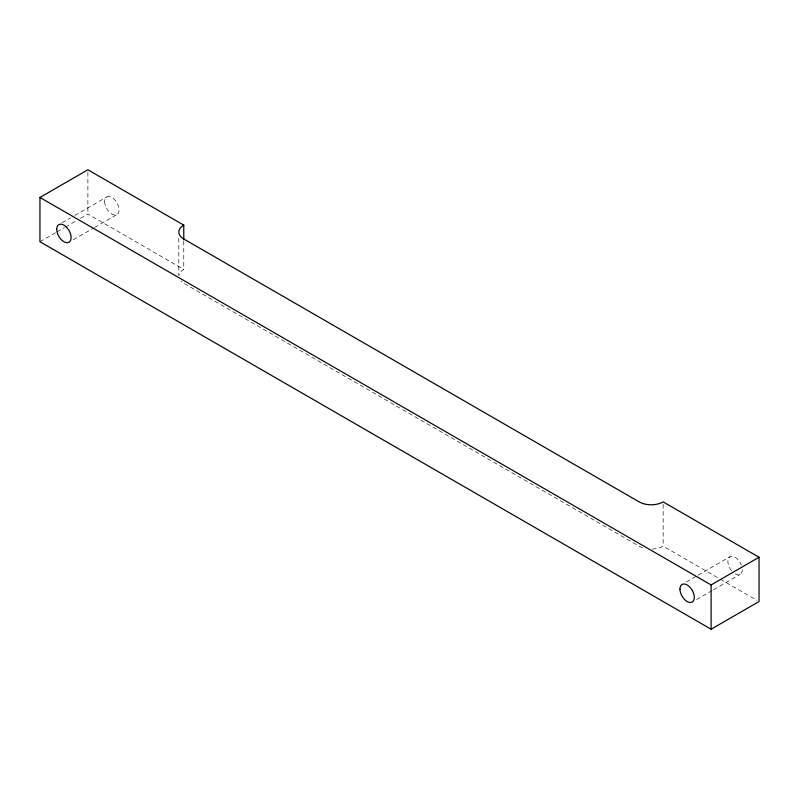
<?xml version="1.0" encoding="UTF-8"?>
<svg xmlns="http://www.w3.org/2000/svg" width="799" height="799" viewBox="0 0 799 799"><rect width="100%" height="100%" fill="white"/><g stroke="black" fill="none" stroke-linecap="round" stroke-linejoin="round"><path stroke-width="0.6" stroke-dasharray="4 3" d="M62.032 222.781L70.552 217.857M74.816 215.4L106.776 196.944M39.95 241.737L55.93 232.509M56.999 231.9L64.449 227.585M65.518 226.976L76.175 220.824M80.429 218.367L87.89 214.062L183.77 269.413A16.949 9.788 0 0 0 178.866 275.485M73.268 239.78L93.503 228.095M94.572 227.475L116.944 214.561M686.321 581.982L696.968 575.829M698.036 575.21L729.996 556.763A10.167 5.873 60 0 1 741.312 565.013M696.488 599.59L712.468 590.371M713.527 589.752L740.164 574.371M652.294 549.043A16.949 9.788 0 0 0 663.17 546.196L719.19 578.536M720.269 579.155L756.893 600.309M663.17 504.369L663.17 546.196M183.77 241.118L183.77 269.413M178.806 238.202L178.806 275.106M87.89 172.234L87.89 214.062M742.271 569.717A10.167 5.873 60 0 1 735.08 573.872M731.485 570.686A10.167 5.873 60 0 1 729.996 556.763M642.706 547.744A16.949 9.788 0 0 1 639.2 546.196L183.77 283.255A16.949 9.788 0 0 1 181.073 281.228M104.669 201.608A10.167 5.873 60 0 0 115.456 215.021A10.167 5.873 60 0 0 115.456 200.639A10.167 5.873 60 0 0 104.669 201.608"/><path stroke-width="1.2" d="M183.77 225.128A16.949 9.788 0 0 0 183.77 238.971L639.2 501.912A16.949 9.788 0 0 0 663.17 501.912L759.05 557.263L759.05 601.547L711.11 629.222L39.95 241.737L39.95 197.453L87.89 169.778L183.77 225.128L183.77 239.89M39.95 197.453L711.11 584.938L759.05 557.263M711.11 584.938L711.11 629.222M56.729 229.283A10.167 5.873 60 0 0 67.516 242.696A10.167 5.873 60 0 0 67.516 228.314A10.167 5.873 60 0 0 56.729 229.283M679.949 589.093A10.167 5.873 60 0 0 690.736 602.516A10.167 5.873 60 0 0 690.736 588.134A10.167 5.873 60 0 0 679.949 589.093"/></g></svg>
